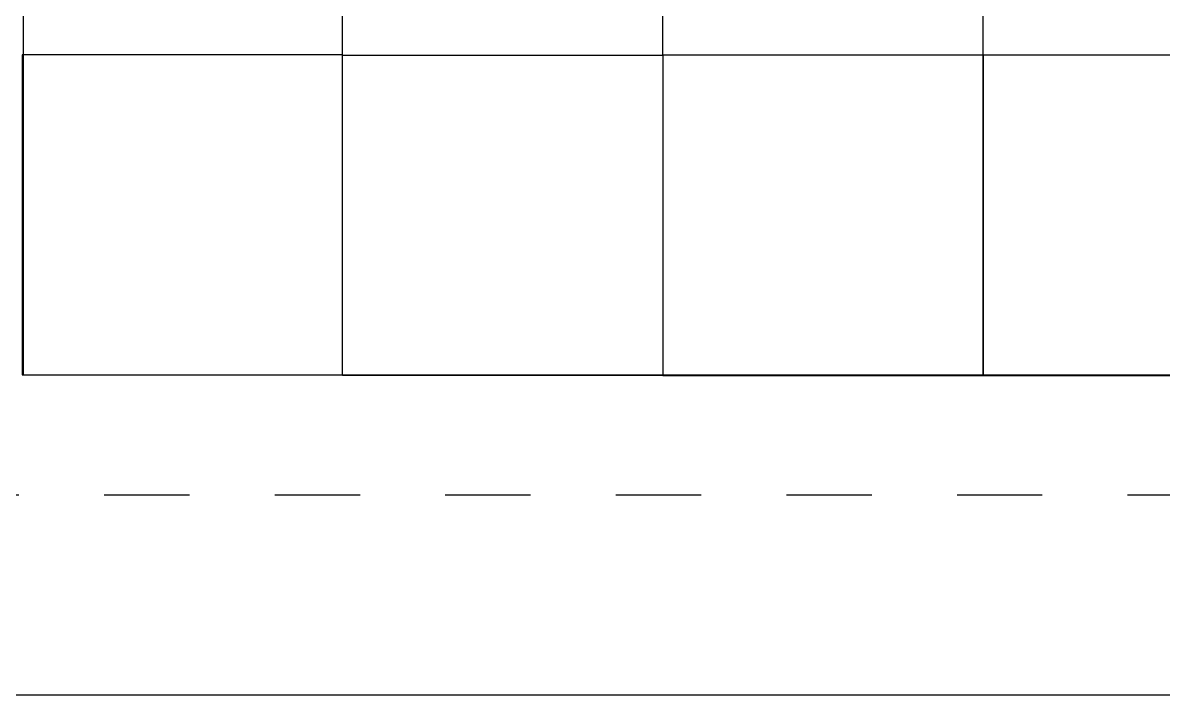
# Model space of a CAD drawing. Extents: x 0 to 360, y -268 to 0.
# Drawn here: x 211 to 268, y -268 to -234.4 of the extents above; entities that cross this region are included whole.
import ezdxf

# ---------------------------------------------------------------- set-up
doc = ezdxf.new("R2010")
doc.units = 0
doc.linetypes.add('AI-LINETYPE-5', pattern=[8.519513, 4.259756, -4.259756])
doc.layers.add('LAYER_1', color=7, linetype='CONTINUOUS')

# ---------------------------------------------------------------- blocks, each defined once
blk = doc.blocks.new('BLOCK_19')
at = {"layer": 'LAYER_1', "color": 250, "linetype": 'AI-LINETYPE-5'}
blk.add_lwpolyline([(338.624, -258), (119.247, -258)], dxfattribs=at)
blk = doc.blocks.new('BLOCK_18')
at = {"layer": 'LAYER_1'}
blk.add_blockref('BLOCK_19', (0, 0), dxfattribs=at)
blk = doc.blocks.new('BLOCK_20')
at = {"layer": 'LAYER_1', "color": 250}
for points in [[(275, -196), (211.044, -196), (211.044, -252), (275, -252), (275, -196)], [(227, -236.022), (227, -212.022)], [(243, -236.022), (243, -211.999)], [(259.001, -236.022), (259.001, -211.999)], [(211, -252), (227, -252), (227, -236), (211, -236), (211, -252)], [(243, -252.022), (227, -252.022), (227, -236.022), (243, -236.022), (243, -252.022)], [(243, -252.022), (259.001, -252.022), (259.001, -236.022), (243, -236.022), (243, -252.022)], [(259.001, -252.022), (275, -252.022), (275, -236.022), (259.001, -236.022), (259.001, -252.022)]]:
    blk.add_lwpolyline(points, dxfattribs=at)
blk = doc.blocks.new('BLOCK_17')
at = {"layer": 'LAYER_1'}
for name in ['BLOCK_18', 'BLOCK_20']:
    blk.add_blockref(name, (0, 0), dxfattribs=at)

msp = doc.modelspace()

# ---------------------------------------------------------------- linework, layer by layer
at = {"layer": 'LAYER_1', "color": 250}
msp.add_lwpolyline([(359.999, -268.001), (0, -268.001), (0, 0), (359.999, 0), (359.999, -268.001)], dxfattribs=at)

# ---------------------------------------------------------------- block references
at = {"layer": 'LAYER_1'}
msp.add_blockref('BLOCK_17', (0, 0), dxfattribs=at)

doc.saveas('drawing.dxf')
